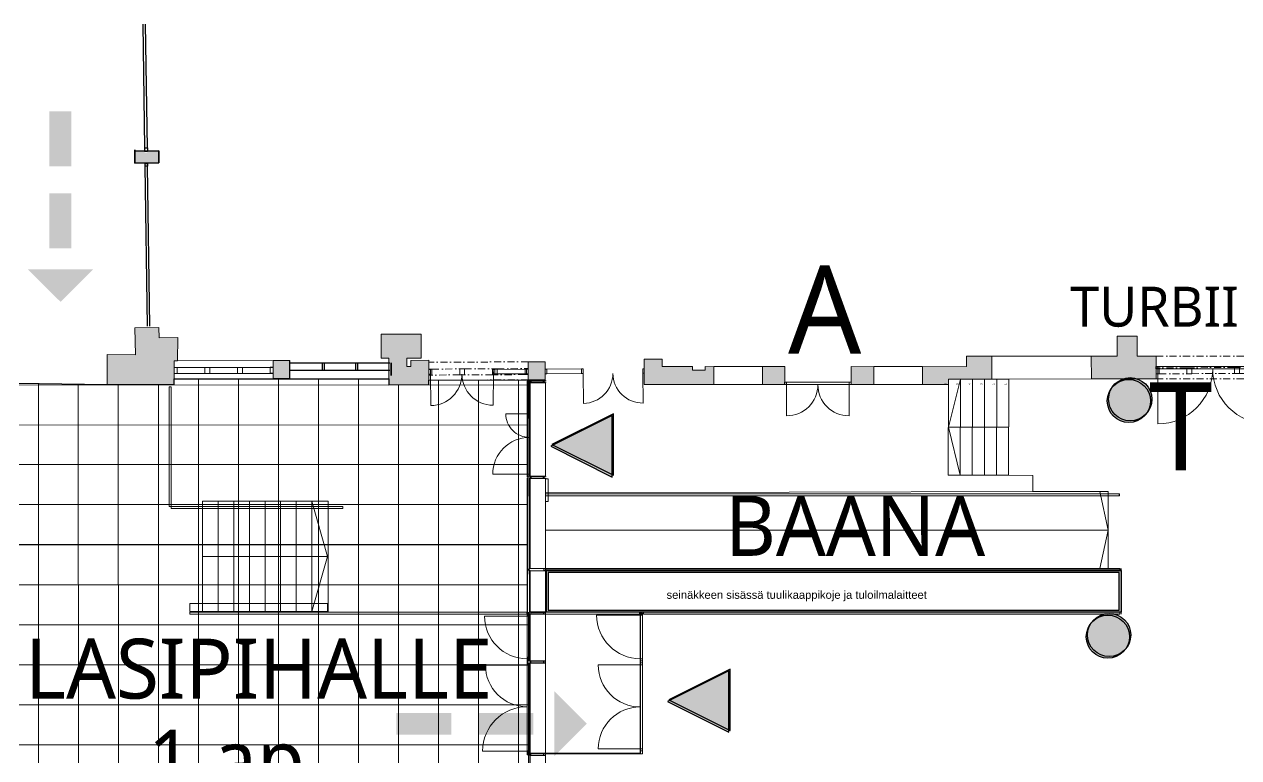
# Model space of a CAD drawing. Header units: millimetres. Extents: x -2569 to 735611, y -420503 to 265310.
# Drawn here: x 405492 to 435852, y 43876 to 62226 of the extents above; entities that cross this region are included whole.
import ezdxf

# ---------------------------------------------------------------- set-up
doc = ezdxf.new("R2010")
doc.units = ezdxf.units.MM
for name, pattern in [('DASHDOT', [10, 5, -2.5, 0, -2.5]), ('DASHDOT2', [12.7, 6.35, -3.175, 0, -3.175]), ('Pistekatkoviiva', [335.138881, 176.388884, -88.194442, 0, -70.555556])]:
    doc.linetypes.add(name, pattern=pattern)
doc.layers.add('00 APUVIIVA No plot', color=6, linetype='Continuous', plot=False)
for name, color, linetype in [('02 IKKUNA', 4, 'Continuous'), ('02 Lasiovi', 4, 'Continuous'), ('02 OVI', 5, 'Continuous'), ('02 YLÄPUOLINEN', 8, 'DASHDOT2'), ('03 TEKSTIT', 7, 'Continuous'), ('05 palosammuttimet', 240, 'Continuous'), ('05 Poistumistie', 72, 'Continuous')]:
    doc.layers.add(name, color=color, linetype=linetype)
for name, color, linetype, lineweight in [('02 KAIDE', 6, 'Continuous', 13), ('02 KANTAVA', 24, 'Continuous', 35), ('02 KANTAVA _väri', 2, 'Continuous', 35), ('02 RAPUT_HISSI', 1, 'Continuous', 5), ('02 SEINALINJA', 151, 'Continuous', 13), ('02 SEINÄLINJA', 151, 'Continuous', 9), ('02 TERÄS', 24, 'Continuous', 5), ('02 VÄLISEINÄ', 21, 'Continuous', 25), ('02 VÄLISEINÄ _väri', 21, 'Continuous', 25), ('03 Rappukirjain Tapahtumatila', 1, 'Continuous', 18), ('03 Rappukirjanin LASIPIHA', 7, 'Continuous', 18), ('10 AP2', 7, 'DASHDOT', 9)]:
    doc.layers.add(name, color=color, linetype=linetype, lineweight=lineweight)
doc.layers.add('02 Ruudukko eheä', color=7, linetype='Continuous', lineweight=9, true_color=0x7c7887)
doc.styles.add('GENERATED_STYLE_2', font='arial.ttf', dxfattribs={"width": 0.84})
doc.styles.get("Standard").update_dxf_attribs({"font": ''})
doc.styles.get('Standard').set_extended_font_data('Roboto')
pattern_1 = [(45, (271439.5, 7369), (-4772.97, 4772.97), [0, -4500, 0, -6750]), (110, (286439.5, 7369), (6342.93, 2308.64), [0, -3300, 0, -5700])]
pattern_2 = [(45, (271439.5, 7369), (-4772.97, 4772.97), [0, -4500, 0, -6750]), (110, (286439.5, 7369), (6342.93, 2308.64), [0, -3300, 0, -5700])]

# ---------------------------------------------------------------- blocks, each defined once
blk = doc.blocks.new('Palosamuttimet')
at = {"layer": '05 palosammuttimet'}
blk.add_hatch(color=256, dxfattribs=at).paths.add_polyline_path([(675, 0, 1), (-675, 0, 1)])
blk.add_circle((0, 0), 675, dxfattribs=at)
blk = doc.blocks.new('Poistumistie')
at = {"layer": '05 Poistumistie'}
blk.add_hatch(color=256, dxfattribs=at).paths.add_polyline_path([(-768, 0), (768, 0), (0, 1535)])
for p, q in [((0, 1535), (-768, 0)), ((768, 0), (0, 1535)), ((-768, 0), (768, 0))]:
    blk.add_line(p, q, dxfattribs=at)
blk = doc.blocks.new('JKMM ovi_56')
at = {"layer": '02 OVI', "linetype": 'Continuous', "lineweight": 13}
for p, q in [((-780, 0), (-780, 780)), ((780, 0), (780, 780)), ((-780, 0), (-830, 0)), ((-830, 0), (-830, -60)), ((-780, 0), (780, 0)), ((-780, -60), (-780, 0)), ((830, 0), (780, 0)), ((780, 0), (780, -60)), ((830, -60), (830, 0)), ((-830, -60), (-780, -60)), ((-780, -60), (780, -60)), ((780, -60), (830, -60))]:
    blk.add_line(p, q, dxfattribs=at)
for centre, start, end in [((-780, 0), 0, 90), ((780, 0), 90, 180)]:
    blk.add_arc(centre, 780, start, end, dxfattribs=at)
blk = doc.blocks.new('JKMM ovi_4')
at = {"layer": '02 OVI', "color": 4, "linetype": 'Continuous', "lineweight": 13}
for p, q in [((-1075, 0), (-1075, 1110)), ((1075, 0), (1075, 1040)), ((-1075, 0), (1075, 0)), ((-1075, -60), (1075, -60))]:
    blk.add_line(p, q, dxfattribs=at)
at = {"layer": '02 OVI', "linetype": 'Continuous', "lineweight": 13}
for p, q in [((-1075, 0), (-1125, 0)), ((-1125, 0), (-1125, -60)), ((-1075, -60), (-1075, 0)), ((1125, 0), (1075, 0)), ((1075, 0), (1075, -60)), ((1125, -60), (1125, 0)), ((-1125, -60), (-1075, -60)), ((1075, -60), (1125, -60))]:
    blk.add_line(p, q, dxfattribs=at)
at = {"layer": '02 OVI', "color": 4, "linetype": 'Continuous', "lineweight": 13}
for centre, radius, start, end in [((-1075, 0), 1110, 0, 90), ((1075, 0), 1040, 90, 180)]:
    blk.add_arc(centre, radius, start, end, dxfattribs=at)
blk = doc.blocks.new('JKMM ovi_111')
at = {"layer": '02 OVI', "linetype": 'Continuous', "lineweight": 13}
for p, q in [((-1375, 0), (-1375, 1375)), ((1375, 0), (1375, 1375)), ((-1375, 0), (-1425, 0)), ((-1425, 0), (-1425, -60)), ((-1375, 0), (1375, 0)), ((-1375, -60), (-1375, 0)), ((1425, 0), (1375, 0)), ((1375, 0), (1375, -60)), ((1425, -60), (1425, 0)), ((-1425, -60), (-1375, -60)), ((-1375, -60), (1375, -60)), ((1375, -60), (1425, -60))]:
    blk.add_line(p, q, dxfattribs=at)
for centre, start, end in [((-1375, 0), 0, 90), ((1375, 0), 90, 180)]:
    blk.add_arc(centre, 1375, start, end, dxfattribs=at)
blk = doc.blocks.new('Pariovi sivuosa 21_3')
at = {"layer": '02 IKKUNA', "linetype": 'Continuous', "lineweight": 13}
for p, q in [((-1200, 0), (-1240, 0)), ((-1240, 0), (-1240, -115)), ((-1240, 0), (-1240, -115)), ((-1240, 0), (-1240, -115)), ((-330, 0), (-1200, 0)), ((-1200, 0), (-1200, -115)), ((-1200, -115), (-1200, 0)), ((-1240, -115), (-1200, -115)), ((-1200, -115), (-330, -115))]:
    blk.add_line(p, q, dxfattribs=at)
at = {"layer": '02 OVI', "linetype": 'Continuous', "lineweight": 13}
for p, q in [((-290, 0), (-287, 745)), ((1200, 0), (1206, 745)), ((-330, -115), (-330, 0)), ((-290, 0), (-330, 0)), ((-330, 0), (-330, -115)), ((-290, -115), (-290, 0)), ((1240, 0), (1200, 0)), ((1200, 0), (1200, -115)), ((1240, -115), (1240, 0)), ((1240, 0), (1240, -115)), ((1240, 0), (1240, -115)), ((-330, -115), (-290, -115)), ((1200, -115), (1240, -115))]:
    blk.add_line(p, q, dxfattribs=at)
for centre, start, end in [((-290, 0), 0, 89.7774), ((1200, 0), 89.5578, 180)]:
    blk.add_arc(centre, 745, start, end, dxfattribs=at)
blk = doc.blocks.new('Pariovi sivuosa 21_2')
at = {"layer": '02 IKKUNA', "linetype": 'Continuous', "lineweight": 13}
for p, q in [((-1200, 0), (-1240, 0)), ((-1240, 0), (-1240, -115)), ((-1240, 0), (-1240, -115)), ((-1240, 0), (-1240, -115)), ((-1200, -115), (-1200, 0)), ((-410, 0), (-1200, 0)), ((-1200, 0), (-1200, -115)), ((-1240, -115), (-1200, -115)), ((-1200, -115), (-410, -115))]:
    blk.add_line(p, q, dxfattribs=at)
at = {"layer": '02 OVI', "color": 4, "linetype": 'Continuous', "lineweight": 13}
for p, q in [((-370, 0), (-360, 785)), ((1200, 0), (1200, 785)), ((-370, 0), (-410, 0)), ((-410, 0), (-410, -115)), ((-410, -115), (-410, 0)), ((-370, -115), (-370, 0)), ((1240, 0), (1200, 0)), ((1200, 0), (1200, -115)), ((1240, -115), (1240, 0)), ((1240, 0), (1240, -115)), ((1240, 0), (1240, -115)), ((-410, -115), (-370, -115)), ((1200, -115), (1240, -115))]:
    blk.add_line(p, q, dxfattribs=at)
for centre, start, end in [((-370, 0), 0, 89.2813), ((1200, 0), 90.017, 180)]:
    blk.add_arc(centre, 785, start, end, dxfattribs=at)
blk = doc.blocks.new('Porras_1_1')
at = {"layer": '02 RAPUT_HISSI', "linetype": 'Continuous', "lineweight": 13}
for p, q in [((157286, 60905), (157280, 58505)), ((157587, 60904), (157283, 59705)), ((157587, 60904), (157286, 60905)), ((157587, 60904), (157581, 58504)), ((157581, 58504), (157587, 60904)), ((157888, 60903), (157587, 60904)), ((157888, 60903), (157882, 58503)), ((157882, 58503), (157888, 60903)), ((158189, 60902), (157888, 60903)), ((158189, 60902), (158183, 58502)), ((158183, 58502), (158189, 60902)), ((158491, 60901), (158189, 60902)), ((158491, 60901), (158484, 58501)), ((158484, 58501), (158491, 60901)), ((158792, 60901), (158491, 60901)), ((158785, 58501), (158792, 60901)), ((157584, 59704), (157283, 59705)), ((157283, 59705), (157581, 58504)), ((158487, 59701), (157584, 59704)), ((158788, 59701), (158487, 59701)), ((157280, 58505), (157581, 58504)), ((157581, 58504), (157882, 58503)), ((157882, 58503), (158183, 58502)), ((158183, 58502), (158484, 58501)), ((158484, 58501), (158785, 58501))]:
    blk.add_line(p, q, dxfattribs=at)
at = {"layer": '02 RAPUT_HISSI', "lineweight": 140, "char_height": 50, "attachment_point": 4, "style": 'GENERATED_STYLE_2'}
for s, insert, rotation in [('\\A1;{\\pql;\\fArial|b0|i0|c0|p34;6}', (157208, 60766), 89.844), ('\\A1;{\\pql;\\fArial|b0|i0|c0|p34;5}', (157509, 60765), 89.844), ('\\A1;{\\pql;\\fArial|b0|i0|c0|p34;4}', (157810, 60764), 89.844), ('\\A1;{\\pql;\\fArial|b0|i0|c0|p34;3}', (158112, 60763), 89.844), ('\\A1;{\\pql;\\fArial|b0|i0|c0|p34;2}', (158412, 60762), 89.844), ('\\A1;{\\pql;\\fArial|b0|i0|c0|p34;1}', (158713, 60762), 89.844), ('\\A1;{\\pql;\\fArial|b0|i0|c0|p34; }', (158026, 59703), 359.844)]:
    blk.add_mtext(s, dxfattribs=dict(at, insert=insert, rotation=rotation))
blk = doc.blocks.new('Ikkuna kolmiosainen 21_8')
at = {"layer": '02 IKKUNA', "linetype": 'Continuous', "lineweight": 13}
for p, q in [((-1240, 0), (-1165, 0)), ((-1165, 0), (-1165, -150)), ((-1165, 0), (-468, 0)), ((-468, -150), (-468, 0)), ((-468, 0), (-408, 0)), ((-408, 0), (-348, 0)), ((-348, 0), (-348, -150)), ((-348, 0), (348, 0)), ((348, -150), (348, 0)), ((348, 0), (408, 0)), ((408, 0), (468, 0)), ((468, 0), (468, -150)), ((468, 0), (1165, 0)), ((1165, -150), (1165, 0)), ((1165, 0), (1240, 0)), ((-1165, -150), (-1240, -150)), ((-468, -150), (-1165, -150)), ((-408, -150), (-468, -150)), ((-348, -150), (-408, -150)), ((348, -150), (-348, -150)), ((408, -150), (348, -150)), ((468, -150), (408, -150)), ((1165, -150), (468, -150)), ((1240, -150), (1165, -150))]:
    blk.add_line(p, q, dxfattribs=at)
at = {"layer": '02 IKKUNA', "linetype": 'Continuous', "lineweight": 20}
for p, q in [((-1240, 0), (-1240, -150)), ((-1240, 0), (-1240, -150)), ((1240, 0), (1240, -150)), ((1240, 0), (1240, -150))]:
    blk.add_line(p, q, dxfattribs=at)
at = {"layer": '02 KANTAVA', "linetype": 'Continuous', "lineweight": 20}
for p, q in [((-1240, 130), (-1240, 0)), ((1240, 130), (1240, 0)), ((-1240, -150), (-1240, -320)), ((1240, -150), (1240, -320))]:
    blk.add_line(p, q, dxfattribs=at)
at = {"layer": '02 SEINALINJA', "linetype": 'Continuous', "lineweight": 13}
for p, q in [((-1240, 130), (1240, 130)), ((-1240, -320), (1240, -320))]:
    blk.add_line(p, q, dxfattribs=at)
blk = doc.blocks.new('Ikkuna kolmiosainen 21_33')
at = {"layer": '02 KANTAVA', "linetype": 'Pistekatkoviiva', "lineweight": 13}
for p, q in [((-1425, 130), (-1425, 0)), ((1425, 130), (1425, 0)), ((-1425, -150), (-1425, -440)), ((1425, -150), (1425, -440))]:
    blk.add_line(p, q, dxfattribs=at)
at = {"layer": '02 YLÄPUOLINEN', "linetype": 'Pistekatkoviiva', "lineweight": 13}
for p, q in [((-1425, 130), (1425, 130)), ((-1425, 0), (-1350, 0)), ((-1425, 0), (-1425, -150)), ((-1425, 0), (-1425, -150)), ((-1350, 0), (-1350, -150)), ((-1350, 0), (-655, 0)), ((-655, -150), (-655, 0)), ((-655, 0), (-595, 0)), ((-595, 0), (-535, 0)), ((-535, 0), (-535, -150)), ((-535, 0), (535, 0)), ((535, -150), (535, 0)), ((535, 0), (595, 0)), ((595, 0), (655, 0)), ((655, 0), (655, -150)), ((655, 0), (1350, 0)), ((1350, -150), (1350, 0)), ((1350, 0), (1425, 0)), ((1425, 0), (1425, -150)), ((1425, 0), (1425, -150)), ((-1350, -150), (-1425, -150)), ((-655, -150), (-1350, -150)), ((-595, -150), (-655, -150)), ((-535, -150), (-595, -150)), ((535, -150), (-535, -150)), ((595, -150), (535, -150)), ((655, -150), (595, -150)), ((1350, -150), (655, -150)), ((1425, -150), (1350, -150)), ((-1425, -440), (1425, -440))]:
    blk.add_line(p, q, dxfattribs=at)
blk = doc.blocks.new('JKMM ovi_128')
at = {"layer": '02 Lasiovi', "linetype": 'Continuous', "lineweight": 13}
for p, q in [((-1050, 0), (-1050, 1050)), ((1050, 0), (1050, 1050)), ((-1050, 0), (-1100, 0)), ((-1100, 0), (-1100, -60)), ((-1050, 0), (1050, 0)), ((-1050, -60), (-1050, 0)), ((1100, 0), (1050, 0)), ((1050, 0), (1050, -60)), ((1100, -60), (1100, 0)), ((-1100, -60), (-1050, -60)), ((-1050, -60), (1050, -60)), ((1050, -60), (1100, -60))]:
    blk.add_line(p, q, dxfattribs=at)
for centre, start, end in [((-1050, 0), 0, 90), ((1050, 0), 90, 180)]:
    blk.add_arc(centre, 1050, start, end, dxfattribs=at)
blk = doc.blocks.new('MKH sisäpiha ruudutus')
at = {"layer": '00 APUVIIVA No plot'}
blk.add_lwpolyline([(112779, 30028), (117332, 29965), (119003, 29963), (119003, 30107), (124374, 30107), (124374, 29956), (125374, 29964), (125373, 30069), (127854, 30083), (127827, 24243), (127826, 24231), (127861, 24231), (127861, 24163), (127861, 23101), (127861, 23051), (127834, 23051), (127834, 22991), (127861, 22991), (127861, 20723), (127861, 16103)], dxfattribs=at)
at = {"layer": '02 Ruudukko eheä'}
for p, q in [((119610, 13666), (119613, 30107)), ((120610, 13802), (120614, 30107)), ((121610, 13652), (121610, 30107)), ((122610, 13656), (122610, 30107)), ((123610, 13661), (123610, 30107)), ((125610, 13671), (125610, 30070)), ((126610, 13676), (126610, 30076)), ((127610, 13764), (127610, 30082)), ((91524, 29957), (127853, 29949)), ((115610, 13666), (115610, 29989)), ((116610, 13666), (116608, 29975)), ((117610, 13600), (117608, 29965)), ((118610, 13666), (118610, 29963)), ((124610, 13666), (124610, 29958)), ((91524, 28956), (127848, 28948)), ((91524, 27959), (127844, 27959)), ((91524, 26958), (127839, 26958)), ((50353, 25958), (127834, 25958)), ((90865, 25957), (127834, 25949)), ((50353, 24967), (127830, 24949)), ((50353, 23967), (127861, 23949)), ((50353, 22967), (127861, 22949)), ((57105, 21965), (127861, 21949)), ((57106, 20946), (127861, 20946))]:
    blk.add_line(p, q, dxfattribs=at)
blk = doc.blocks.new('Pilari_463_1', base_point=(146831, 55053))
at = {"layer": '02 TERÄS', "linetype": 'Continuous', "lineweight": 30}
for p, q in [((146831, 55023), (146831, 55083)), ((146831, 55083), (147211, 55083)), ((147211, 55023), (146831, 55023)), ((147159, 55071), (146849, 55071)), ((146849, 55071), (146849, 55035)), ((146849, 55035), (147159, 55035)), ((147159, 55035), (147159, 55071)), ((147211, 55071), (147171, 55071)), ((147171, 55071), (147171, 55035)), ((147171, 55035), (147211, 55035)), ((147211, 55083), (147211, 55071)), ((147211, 55035), (147211, 55023))]:
    blk.add_line(p, q, dxfattribs=at)
blk = doc.blocks.new('Pilari_342_1', base_point=(146831, 55053))
at = {"layer": '02 TERÄS', "linetype": 'Continuous', "lineweight": 30, "flags": 128}
for points in [[(146751, 55040), (146811, 55040), (146811, 55027), (146831, 55027), (146831, 55077), (146811, 55077), (146811, 55065), (146751, 55065)], [(146751, 55065), (146751, 55040)]]:
    blk.add_lwpolyline(points, dxfattribs=at)

msp = doc.modelspace()

# ---------------------------------------------------------------- hatches: boundary and pattern name
at = {"layer": '02 KANTAVA', "linetype": 'Continuous', "lineweight": 5}
h = msp.add_hatch(dxfattribs=at)
h.set_pattern_fill('YLEINEN_TYHJA_RAKENNUSAI_16', color=256, style=0, pattern_type=2)
h.set_pattern_definition([(45, (271439.5, 7349), (-4772.97, 4772.97), [0, -4500, 0, -6750]), (110, (286439.5, 7349), (6342.93, 2308.64), [0, -3300, 0, -5700])])
h.paths.add_polyline_path([(428691, 53827), (429191, 53827), (429191, 54327), (428691, 54327)])
h = msp.add_hatch(dxfattribs=at)
h.set_pattern_fill('YLEINEN_TYHJA_RAKENNUSAI_16', color=256, style=0, pattern_type=2)
h.set_pattern_definition([(45, (271439.5, 7349), (-4772.97, 4772.97), [0, -4500, 0, -6750]), (110, (286439.5, 7349), (6342.93, 2308.64), [0, -3300, 0, -5700])])
h.paths.add_polyline_path([(428691, 53827), (429191, 53827), (429191, 54327), (428691, 54327)])
at = {"layer": '02 KANTAVA', "linetype": 'Continuous', "lineweight": 20}
h = msp.add_hatch(dxfattribs=at)
h.set_pattern_fill('YLEINEN_TYHJA_RAKENNUSAI_16', color=256, style=0, pattern_type=2)
h.set_pattern_definition(pattern_1)
h.paths.add_polyline_path([(429624, 53848), (429174, 53848), (429624, 53278)])
h = msp.add_hatch(dxfattribs=at)
h.set_pattern_fill('YLEINEN_TYHJA_RAKENNUSAI_16', color=256, style=0, pattern_type=2)
h.set_pattern_definition(pattern_1)
h.paths.add_polyline_path([(429174, 53848), (429174, 53589), (429379, 53589)])
h = msp.add_hatch(dxfattribs=at)
h.set_pattern_fill('YLEINEN_TYHJA_RAKENNUSAI_16', color=256, style=0, pattern_type=2)
h.set_pattern_definition(pattern_2)
h.paths.add_polyline_path([(429624, 53848), (429174, 53848), (429624, 53278)])
h = msp.add_hatch(dxfattribs=at)
h.set_pattern_fill('YLEINEN_TYHJA_RAKENNUSAI_16', color=256, style=0, pattern_type=2)
h.set_pattern_definition(pattern_2)
h.paths.add_polyline_path([(429174, 53848), (429174, 53589), (429379, 53589)])
h = msp.add_hatch(dxfattribs=at)
h.set_pattern_fill('YLEINEN_TYHJA_RAKENNUSAI_16', color=256, style=0, pattern_type=2)
h.set_pattern_definition(pattern_1)
h.paths.add_polyline_path([(429624, 53848), (429624, 53278), (429807, 53278), (429807, 53848)])
h = msp.add_hatch(dxfattribs=at)
h.set_pattern_fill('YLEINEN_TYHJA_RAKENNUSAI_16', color=256, style=0, pattern_type=2)
h.set_pattern_definition(pattern_2)
h.paths.add_polyline_path([(429624, 53848), (429624, 53278), (429807, 53278), (429807, 53848)])
h = msp.add_hatch(dxfattribs=at)
h.set_pattern_fill('YLEINEN_TYHJA_RAKENNUSAI_16', color=256, style=0, pattern_type=2)
h.set_pattern_definition(pattern_1)
h.paths.add_polyline_path([(432297, 53850), (432297, 53280), (433918, 53282), (433918, 53852)])
h = msp.add_hatch(dxfattribs=at)
h.set_pattern_fill('YLEINEN_TYHJA_RAKENNUSAI_16', color=256, style=0, pattern_type=2)
h.set_pattern_definition(pattern_2)
h.paths.add_polyline_path([(432297, 53850), (432297, 53280), (433918, 53282), (433918, 53852)])
at = {"layer": '02 KANTAVA _väri'}
h = msp.add_hatch(color=256, dxfattribs=at)
h.dxf.hatch_style = 1
h.paths.add_polyline_path([(408853, 59057), (408569, 59053), (408570, 59022), (408570, 59012), (408500, 59011), (408500, 59021), (408499, 59052), (408253, 59048), (408258, 58748), (408858, 58757)])
h = msp.add_hatch(color=256, dxfattribs=at)
h.dxf.hatch_style = 1
h.paths.add_polyline_path([(408269, 53959), (407566, 53963), (407566, 53216), (409237, 53214), (409236, 53808), (409280, 53808), (409325, 53808), (409327, 54392), (408863, 54385), (408859, 54637), (408259, 54628)])
h = msp.add_hatch(color=256, dxfattribs=at)
h.dxf.hatch_style = 1
h.paths.add_polyline_path([(415412, 54469), (414412, 54470), (414412, 53870), (415412, 53870)])
h = msp.add_hatch(color=256, dxfattribs=at)
h.dxf.hatch_style = 1
h.paths.add_polyline_path([(433789, 53353), (433789, 53923), (433313, 53923), (433312, 54419), (432812, 54419), (432812, 53923), (432167, 53923), (432168, 53353)])
h = msp.add_hatch(color=256, dxfattribs=at)
h.dxf.hatch_style = 1
h.paths.add_polyline_path([(412129, 53364), (412128, 53813), (411716, 53812), (411717, 53363)])
h = msp.add_hatch(color=256, dxfattribs=at)
h.dxf.hatch_style = 1
h.paths.add_polyline_path([(415606, 53820), (415157, 53817), (415158, 53662), (415059, 53661), (415058, 53869), (414608, 53869), (414608, 53207), (415608, 53215)])
h = msp.add_hatch(color=256, dxfattribs=at)
h.dxf.hatch_style = 1
h.paths.add_polyline_path([(418088, 53330), (418512, 53332), (418510, 53780), (418086, 53780)])
h = msp.add_hatch(color=256, dxfattribs=at)
h.dxf.hatch_style = 1
h.paths.add_polyline_path([(422730, 53656), (422512, 53661), (422512, 53569), (422197, 53569), (422197, 53661), (421441, 53661), (421440, 53845), (420991, 53844), (420992, 53213), (422730, 53211)])
h = msp.add_hatch(color=256, dxfattribs=at)
h.dxf.hatch_style = 1
h.paths.add_polyline_path([(427947, 53655), (427946, 53210), (428596, 53210), (428596, 53346), (429500, 53344), (429676, 53343), (429677, 53921), (429046, 53919), (429045, 53660)])
edge = h.paths.add_edge_path()
edge.add_line((430095, 50942), (430102, 53342))
edge = h.paths.add_edge_path()
edge.add_line((430102, 53342), (429801, 53343))
edge = h.paths.add_edge_path()
edge.add_line((429794, 50943), (430095, 50942))
edge = h.paths.add_edge_path()
edge.add_line((429794, 50943), (429801, 53343))
edge = h.paths.add_edge_path()
edge.add_line((429801, 53343), (429500, 53344))
edge = h.paths.add_edge_path()
edge.add_line((429493, 50944), (429794, 50943))
edge = h.paths.add_edge_path()
edge.add_line((429493, 50944), (429500, 53344))
edge = h.paths.add_edge_path(flags=17)
edge.add_line((429500, 53344), (429199, 53345))
edge = h.paths.add_edge_path()
edge.add_line((429192, 50945), (429493, 50944))
edge = h.paths.add_edge_path()
edge.add_line((429192, 50945), (429199, 53345))
edge = h.paths.add_edge_path(flags=17)
edge.add_line((429199, 53345), (428897, 53346))
edge = h.paths.add_edge_path()
edge.add_line((428891, 50946), (429192, 50945))
edge = h.paths.add_edge_path()
edge.add_line((428891, 50946), (428897, 53346))
edge = h.paths.add_edge_path(flags=17)
edge.add_line((428897, 53346), (428596, 53346))
edge = h.paths.add_edge_path()
edge.add_line((428596, 53346), (428590, 50946))
edge = h.paths.add_edge_path()
edge.add_line((428590, 50946), (428891, 50946))
edge = h.paths.add_edge_path()
edge.add_line((430099, 52142), (429798, 52143))
edge = h.paths.add_edge_path()
edge.add_line((429798, 52143), (428894, 52146))
edge = h.paths.add_edge_path()
edge.add_line((428894, 52146), (428593, 52146))
edge = h.paths.add_edge_path()
edge.add_line((428593, 52146), (428891, 50946))
edge = h.paths.add_edge_path()
edge.add_line((428897, 53346), (428593, 52146))
h = msp.add_hatch(color=256, dxfattribs=at)
h.dxf.hatch_style = 1
h.paths.add_polyline_path([(423945, 53211), (424502, 53211), (424502, 53660), (423945, 53661)])
h = msp.add_hatch(color=256, dxfattribs=at)
h.dxf.hatch_style = 1
h.paths.add_polyline_path([(426162, 53660), (426162, 53211), (426731, 53210), (426732, 53656)])
at = {"layer": '02 VÄLISEINÄ _väri'}
h = msp.add_hatch(color=256, dxfattribs=at)
h.dxf.hatch_style = 1
h.paths.add_polyline_path([(432878, 48612), (418528, 48612), (418528, 48562), (432878, 48562)])
h = msp.add_hatch(color=256, dxfattribs=at)
h.dxf.hatch_style = 1
h.paths.add_polyline_path([(418541, 48562), (418536, 48562), (418536, 47520), (418541, 47520)])
h = msp.add_hatch(color=256, dxfattribs=at)
h.dxf.hatch_style = 1
h.paths.add_polyline_path([(432911, 48562), (418541, 48562), (418541, 48512), (418541, 47519), (432911, 47519)])
h.paths.add_polyline_path([(418591, 48512), (432861, 48512), (432861, 47569), (418591, 47569)], flags=0)
h.paths.add_polyline_path([(418591, 48512), (432861, 48512), (432861, 47569), (418821, 47569), (418591, 47569)], flags=16)
h = msp.add_hatch(color=256, dxfattribs=at)
h.dxf.hatch_style = 1
h.paths.add_polyline_path([(432878, 47519), (420976, 47519), (420976, 47469), (432878, 47469)])
at = {"layer": '03 TEKSTIT'}
for points in [[(406122, 60045), (406666, 60045), (406666, 58673), (406122, 58673)], [(406122, 57996), (406666, 57996), (406666, 56623), (406122, 56623)], [(407215, 56098), (406398, 55281), (405581, 56098)], [(418740, 45545), (419557, 44727), (418740, 43910)], [(414793, 44451), (414793, 44996), (416165, 44996), (416165, 44451)], [(416842, 44451), (416842, 44996), (418215, 44996), (418215, 44451)]]:
    msp.add_hatch(color=256, dxfattribs=at).paths.add_polyline_path(points)

# ---------------------------------------------------------------- linework, layer by layer
at = {"layer": '02 IKKUNA', "ltscale": 5}
for p, q in [((408452, 62226), (408498, 59131)), ((408568, 59133), (408522, 62227)), ((408498, 59131), (408568, 59133)), ((408575, 58673), (408505, 58672)), ((408505, 58672), (408564, 54676)), ((408634, 54677), (408575, 58673))]:
    msp.add_line(p, q, dxfattribs=at)
at = {"layer": '02 IKKUNA', "color": 4}
for p, q in [((412129, 53752), (414629, 53752)), ((412938, 53752), (412938, 53572)), ((412988, 53752), (412988, 53572)), ((413771, 53752), (413771, 53572)), ((413821, 53752), (413821, 53572)), ((412129, 53572), (414629, 53572))]:
    msp.add_line(p, q, dxfattribs=at)
at = {"layer": '02 IKKUNA', "linetype": 'Continuous', "lineweight": 13}
for p, q in [((409312, 53638), (409237, 53638)), ((409237, 53488), (409312, 53488)), ((410008, 53640), (409312, 53638)), ((409312, 53488), (409312, 53638)), ((409312, 53488), (410009, 53490)), ((410068, 53640), (410008, 53640)), ((410008, 53640), (410009, 53490)), ((410009, 53490), (410069, 53490)), ((410128, 53640), (410068, 53640)), ((410069, 53490), (410129, 53490)), ((410825, 53641), (410128, 53640)), ((410129, 53490), (410128, 53640)), ((410129, 53490), (410825, 53491)), ((410885, 53642), (410825, 53641)), ((410825, 53641), (410825, 53491)), ((410825, 53491), (410885, 53492)), ((410945, 53642), (410885, 53642)), ((410885, 53492), (410945, 53492)), ((411642, 53643), (410945, 53642)), ((410945, 53492), (410945, 53642)), ((410945, 53492), (411642, 53493)), ((411717, 53643), (411642, 53643)), ((411642, 53643), (411642, 53493)), ((411642, 53493), (411717, 53493))]:
    msp.add_line(p, q, dxfattribs=at)
at = {"layer": '02 IKKUNA', "linetype": 'Continuous', "lineweight": 20}
for p, q in [((409237, 53488), (409237, 53638)), ((409237, 53488), (409237, 53638)), ((411717, 53493), (411717, 53643)), ((411717, 53493), (411717, 53643))]:
    msp.add_line(p, q, dxfattribs=at)
at = {"layer": '02 IKKUNA', "linetype": 'Pistekatkoviiva', "lineweight": 20}
for p, q in [((415607, 53450), (415606, 53600)), ((415607, 53450), (415606, 53600)), ((415607, 53450), (415606, 53600)), ((418087, 53461), (418087, 53611)), ((418087, 53461), (418087, 53611)), ((418087, 53461), (418087, 53611))]:
    msp.add_line(p, q, dxfattribs=at)
at = {"layer": '02 IKKUNA', "linetype": 'Pistekatkoviiva', "lineweight": 13}
for p, q in [((415606, 53600), (415681, 53600)), ((415682, 53450), (415607, 53450)), ((415681, 53600), (416378, 53603)), ((415681, 53600), (415682, 53450)), ((416379, 53454), (415682, 53450)), ((416378, 53603), (416438, 53604)), ((416379, 53454), (416378, 53603)), ((416439, 53454), (416379, 53454)), ((416438, 53604), (416498, 53604)), ((416499, 53454), (416439, 53454)), ((416498, 53604), (417195, 53607)), ((416498, 53604), (416499, 53454)), ((417196, 53457), (416499, 53454)), ((417196, 53457), (417195, 53607)), ((417195, 53607), (417255, 53607)), ((417256, 53457), (417196, 53457)), ((417255, 53607), (417315, 53608)), ((417316, 53458), (417256, 53457)), ((417315, 53608), (418012, 53611)), ((417315, 53608), (417316, 53458)), ((418012, 53461), (417316, 53458)), ((418012, 53461), (418012, 53611)), ((418012, 53611), (418087, 53611)), ((418087, 53461), (418012, 53461))]:
    msp.add_line(p, q, dxfattribs=at)
at = {"layer": '02 IKKUNA', "linetype": 'Continuous', "lineweight": 13, "flags": 128}
for points in [[(418061, 53269), (418061, 52532)], [(418121, 52532), (418121, 53257)], [(418061, 50879), (418061, 48594)], [(418121, 48607), (418121, 50867)], [(418061, 48569), (418061, 47507)], [(418121, 47519), (418121, 48557)]]:
    msp.add_lwpolyline(points, dxfattribs=at)
at = {"layer": '02 KAIDE', "linetype": 'Continuous', "lineweight": 13}
for p, q in [((432868, 50477), (418526, 50477)), ((418526, 50427), (432868, 50427)), ((432868, 50427), (432868, 50477))]:
    msp.add_line(p, q, dxfattribs=at)
at = {"layer": '02 KAIDE', "linetype": 'Continuous', "lineweight": 0}
for p, q in [((432864, 50477), (432864, 50427)), ((432872, 50477), (432864, 50477)), ((432864, 50427), (432872, 50427)), ((432872, 50427), (432872, 50477))]:
    msp.add_line(p, q, dxfattribs=at)
at = {"layer": '02 KAIDE', "linetype": 'Continuous', "lineweight": 13}
msp.add_lwpolyline([(418526, 50854), (418592, 50854), (418592, 50287), (418526, 50287)], close=True, dxfattribs=at)
at = {"layer": '02 KANTAVA'}
for p, q in [((408257, 58788), (408253, 59088)), ((408853, 59057), (408253, 59048)), ((408258, 58748), (408253, 59048)), ((408858, 58757), (408853, 59057)), ((408858, 58757), (408258, 58748)), ((414663, 53752), (414663, 53438))]:
    msp.add_line(p, q, dxfattribs=at)
at = {"layer": '02 KANTAVA', "linetype": 'Continuous', "lineweight": 20}
for p, q in [((409237, 53638), (409236, 53808)), ((411717, 53643), (411716, 53813)), ((409237, 53358), (409237, 53488)), ((411717, 53363), (411717, 53493))]:
    msp.add_line(p, q, dxfattribs=at)
at = {"layer": '02 KANTAVA', "linetype": 'Pistekatkoviiva', "lineweight": 20}
for p, q in [((415606, 53600), (415606, 53770)), ((415606, 53600), (415606, 53770)), ((418087, 53611), (418086, 53781)), ((418087, 53611), (418086, 53781)), ((415608, 53320), (415607, 53450)), ((415608, 53320), (415607, 53450)), ((418088, 53331), (418087, 53461)), ((418088, 53331), (418087, 53461))]:
    msp.add_line(p, q, dxfattribs=at)
at = {"layer": '02 KANTAVA', "lineweight": 5}
for p, q in [((429678, 53765), (429678, 53452)), ((418521, 48612), (418521, 48600)), ((418521, 48564), (418521, 48552)), ((418061, 47482), (418061, 47417)), ((418061, 47417), (418061, 44039)), ((418069, 46402), (418061, 46402)), ((418061, 46190), (418069, 46190))]:
    msp.add_line(p, q, dxfattribs=at)
for points in [[(407566, 53963), (408269, 53959), (408259, 54628), (408859, 54637), (408863, 54385), (409327, 54392), (409325, 53808), (409236, 53808), (409237, 53214), (407566, 53216), (407566, 53963)], [(414608, 53869), (414412, 53869), (414412, 54470), (415412, 54469), (415412, 53869), (415058, 53869), (415412, 53869), (415412, 54469), (414412, 54470), (414412, 53869), (414608, 53869), (414608, 53207), (415608, 53215), (415606, 53820), (415157, 53817), (415158, 53662), (415059, 53661), (415058, 53869)], [(432167, 53923), (432812, 53923), (432812, 54419), (433312, 54419), (433313, 53923), (433789, 53923), (433789, 53353), (432168, 53353), (432167, 53922)], [(411716, 53812), (412128, 53813), (412129, 53364), (411717, 53363), (411716, 53813)], [(418086, 53780), (418510, 53780), (418512, 53332), (418088, 53330), (418086, 53780)], [(420990, 53844), (421440, 53845), (421441, 53661), (422197, 53661), (422197, 53569), (422512, 53569), (422512, 53661), (422730, 53656), (422730, 53211), (420992, 53213), (420991, 53844)], [(427947, 53655), (429045, 53660), (429046, 53919), (429677, 53921), (429676, 53343), (429500, 53344), (428596, 53346), (428596, 53210), (427946, 53210), (427947, 53655)], [(423945, 53661), (424502, 53660), (424502, 53211), (423945, 53211), (423945, 53661)], [(426162, 53660), (426732, 53656), (426731, 53210), (426162, 53211), (426162, 53660)]]:
    msp.add_lwpolyline(points, dxfattribs=at)
at = {"layer": '02 KANTAVA', "lineweight": 5, "flags": 128}
for points in [[(418069, 47417), (418069, 47482)], [(418061, 46402), (418061, 46190)], [(418061, 46352), (418061, 46284)], [(418061, 46302), (418061, 46242)], [(418069, 46190), (418069, 46402)], [(418069, 46284), (418069, 46352)], [(418061, 44039), (418061, 43974)], [(418069, 43974), (418069, 44039)]]:
    msp.add_lwpolyline(points, dxfattribs=at)
at = {"layer": '02 Lasiovi', "linetype": 'Continuous', "lineweight": 13}
for p, q in [((420891, 47444), (419800, 47444)), ((420891, 47494), (420951, 47494)), ((420891, 47494), (420891, 47444)), ((420891, 46354), (420891, 47444)), ((420891, 47444), (420951, 47444)), ((420951, 47444), (420951, 47494)), ((420951, 46354), (420951, 47444)), ((420951, 46354), (420891, 46354)), ((420891, 46354), (420891, 46304)), ((420891, 46304), (420951, 46304)), ((420951, 46304), (420951, 46354))]:
    msp.add_line(p, q, dxfattribs=at)
at = {"layer": '02 Lasiovi', "linetype": 'Continuous', "lineweight": 13, "flags": 128}
for points in [[(420891, 46304), (420891, 46247)], [(420951, 46247), (420951, 46304)]]:
    msp.add_lwpolyline(points, dxfattribs=at)
at = {"layer": '02 Lasiovi', "linetype": 'Continuous', "lineweight": 13}
msp.add_ellipse((420891, 47444), major_axis=(-771, 771), ratio=1, start_param=0.785398, end_param=2.356194, dxfattribs=at)
at = {"layer": '02 OVI', "linetype": 'Continuous', "lineweight": 13}
for p, q in [((418061, 52532), (418121, 52532)), ((418061, 52482), (418061, 52532)), ((418061, 52532), (418121, 52532)), ((418121, 52532), (418121, 52482)), ((418121, 52482), (418061, 52482)), ((418061, 50922), (418061, 50972)), ((418061, 50972), (418121, 50972)), ((418061, 50922), (418121, 50922)), ((418121, 50922), (418061, 50922)), ((418121, 50972), (418121, 50922)), ((418121, 47464), (418061, 47464)), ((418061, 47464), (418061, 47414)), ((418121, 47414), (418121, 47464)), ((418061, 46352), (418061, 46302)), ((418061, 46302), (418121, 46302)), ((418121, 46302), (418121, 46352))]:
    msp.add_line(p, q, dxfattribs=at)
at = {"layer": '02 OVI', "color": 4, "linetype": 'Continuous', "lineweight": 13}
for p, q in [((418121, 52482), (417529, 52482)), ((418061, 52482), (418061, 50972)), ((418121, 52482), (418121, 50972)), ((418121, 50972), (417203, 50972)), ((418061, 47414), (416998, 47414)), ((418061, 46352), (418061, 47414)), ((418061, 47414), (418121, 47414)), ((418121, 46352), (418121, 47414)), ((418121, 46352), (418061, 46352))]:
    msp.add_line(p, q, dxfattribs=at)
at = {"layer": '02 OVI', "linetype": 'Continuous', "lineweight": 13, "flags": 128}
for points in [[(418061, 50922), (418061, 50904)], [(418121, 50917), (418121, 50922)]]:
    msp.add_lwpolyline(points, dxfattribs=at)
at = {"layer": '02 OVI', "color": 4, "linetype": 'Continuous', "lineweight": 13, "extrusion": (0, 0, -1)}
for centre, major_axis, start_param, end_param in [((418121, 52482), (419, 419), 2.356194, 3.926991), ((418121, 50972), (649, 649), 3.926991, 5.497787)]:
    msp.add_ellipse(centre, major_axis=major_axis, ratio=1, start_param=start_param, end_param=end_param, dxfattribs=at)
at = {"layer": '02 OVI', "color": 4, "linetype": 'Continuous', "lineweight": 13}
msp.add_ellipse((418061, 47414), major_axis=(-751, 751), ratio=1, start_param=0.785398, end_param=2.356194, dxfattribs=at)
at = {"layer": '02 RAPUT_HISSI'}
for p, q in [((409116, 53154), (409116, 50164)), ((409166, 53154), (409116, 53154)), ((409166, 50164), (409166, 53154)), ((409116, 50164), (409166, 50164)), ((413457, 50162), (409166, 50162)), ((409166, 50162), (409166, 50112)), ((409166, 50112), (413457, 50112)), ((413457, 50112), (413457, 50162)), ((413071, 47737), (409631, 47737)), ((409631, 47737), (409631, 47537)), ((413071, 47537), (413071, 47737)), ((409631, 47537), (413071, 47537)), ((418052, 47519), (409631, 47519)), ((409631, 47519), (409631, 47469)), ((409631, 47469), (418052, 47469)), ((418052, 47469), (418052, 47519))]:
    msp.add_line(p, q, dxfattribs=at)
at = {"layer": '02 RAPUT_HISSI', "linetype": 'Continuous', "lineweight": 13}
for p, q in [((430708, 50534), (418520, 50506)), ((430708, 50534), (432589, 50534)), ((432591, 50534), (432591, 48622)), ((409951, 50292), (409951, 47537)), ((410341, 50292), (409951, 50292)), ((410341, 50292), (410341, 47537)), ((410731, 50292), (410341, 50292)), ((410731, 50292), (410731, 47537)), ((411121, 50292), (410731, 50292)), ((411121, 50292), (411121, 47537)), ((411511, 50292), (411121, 50292)), ((411511, 50292), (411511, 47537)), ((411901, 50292), (411511, 50292)), ((411901, 50292), (411901, 47537)), ((412291, 50292), (411901, 50292)), ((412681, 50292), (412291, 50292)), ((412291, 50277), (412291, 47522)), ((412681, 50292), (412681, 47537)), ((413071, 50292), (412681, 50292)), ((413071, 48914), (412681, 50292)), ((413086, 50292), (413071, 50292)), ((413086, 47537), (413086, 50292)), ((432589, 49567), (418521, 49567)), ((409951, 48914), (410341, 48914)), ((410341, 48914), (412681, 48914)), ((412681, 48914), (413071, 48914)), ((412681, 47537), (413071, 48914)), ((413071, 47537), (413086, 47537))]:
    msp.add_line(p, q, dxfattribs=at)
msp.add_lwpolyline([(428596, 53211), (428590, 50946), (430707, 50941), (430708, 50534)], dxfattribs=at)
at = {"layer": '02 RAPUT_HISSI', "linetype": 'Continuous', "lineweight": 13, "flags": 128}
for points in [[(432589, 49567), (432379, 50534)], [(432589, 49567), (432382, 48612)]]:
    msp.add_lwpolyline(points, dxfattribs=at)
at = {"layer": '02 SEINALINJA', "linetype": 'Continuous', "lineweight": 13}
for p, q in [((409236, 53808), (411716, 53813)), ((432167, 53923), (429677, 53921)), ((432167, 53923), (429677, 53921)), ((423945, 53661), (422730, 53661)), ((423945, 53661), (422730, 53661)), ((427947, 53661), (426732, 53661)), ((427947, 53661), (426732, 53661)), ((409237, 53358), (411717, 53363)), ((423945, 53211), (422730, 53211)), ((423945, 53211), (422730, 53211)), ((427946, 53211), (426731, 53211)), ((427946, 53211), (426731, 53211)), ((432168, 53353), (429678, 53351)), ((432168, 53353), (429678, 53351))]:
    msp.add_line(p, q, dxfattribs=at)
at = {"layer": '02 SEINALINJA', "linetype": 'Pistekatkoviiva', "lineweight": 13}
for p, q in [((418086, 53781), (415606, 53770)), ((418088, 53331), (415608, 53320))]:
    msp.add_line(p, q, dxfattribs=at)
at = {"layer": '02 SEINÄLINJA'}
msp.add_line((412129, 53364), (414608, 53356), dxfattribs=at)
at = {"layer": '02 TERÄS', "lineweight": 5}
for p, q in [((418521, 48600), (418481, 48600)), ((418481, 48600), (418481, 48564)), ((418481, 48564), (418521, 48564))]:
    msp.add_line(p, q, dxfattribs=at)
at = {"layer": '02 TERÄS', "linetype": 'Continuous', "lineweight": 30, "flags": 128}
for points in [[(418141, 50862), (418141, 50922), (418521, 50922), (418521, 50910), (418481, 50910), (418481, 50874), (418521, 50874), (418521, 50862)], [(418469, 50874), (418469, 50910), (418159, 50910), (418159, 50874)]]:
    msp.add_lwpolyline(points, close=True, dxfattribs=at)
at = {"layer": '02 TERÄS', "lineweight": 5}
msp.add_lwpolyline([(418141, 48552), (418521, 48552), (418521, 48612), (418141, 48612), (418141, 48607), (418121, 48607), (418121, 48594), (418061, 48594), (418061, 48569), (418121, 48569), (418121, 48557), (418141, 48557)], close=True, dxfattribs=at)
at = {"layer": '02 TERÄS', "lineweight": 5, "flags": 128}
for points in [[(418141, 47464), (418141, 47469), (418121, 47469), (418121, 47482), (418069, 47482), (418121, 47482), (418121, 47469), (418141, 47469), (418159, 47476), (418159, 47494), (418159, 47512), (418141, 47519), (418121, 47519), (418121, 47507), (418061, 47507), (418061, 47482), (418069, 47482), (418061, 47482), (418061, 47507), (418121, 47507), (418121, 47519), (418141, 47519), (418141, 47524), (418521, 47524), (418521, 47512), (418481, 47512), (418481, 47476), (418521, 47476), (418521, 47464)], [(418469, 47476), (418469, 47512), (418159, 47512), (418159, 47476)], [(418141, 46242), (418121, 46242), (418069, 46242), (418069, 46402), (418061, 46402), (418061, 46190), (418069, 46190), (418069, 46302), (418121, 46302), (418141, 46302), (418521, 46302), (418521, 46290), (418481, 46290), (418481, 46254), (418521, 46254), (418521, 46242)], [(418469, 46254), (418469, 46290), (418159, 46290), (418159, 46254)], [(418141, 43932), (418141, 43937), (418121, 43937), (418121, 43949), (418061, 43949), (418061, 44058), (418069, 44058), (418069, 43974), (418121, 43974), (418121, 43987), (418141, 43987), (418141, 43992), (418521, 43992), (418521, 43980), (418481, 43980), (418481, 43944), (418521, 43944), (418521, 43932)], [(418469, 43944), (418469, 43980), (418159, 43980), (418159, 43944)]]:
    msp.add_lwpolyline(points, close=True, dxfattribs=at)
at = {"layer": '02 VÄLISEINÄ'}
for p, q in [((408498, 59131), (408499, 59062)), ((408499, 59062), (408569, 59063)), ((408499, 59062), (408499, 59052)), ((408499, 59052), (408570, 59053)), ((408568, 59133), (408569, 59063)), ((408569, 59053), (408569, 59063)), ((408503, 58752), (408574, 58753)), ((408504, 58752), (408574, 58753)), ((408504, 58742), (408504, 58752)), ((408504, 58742), (408574, 58743)), ((408504, 58742), (408505, 58672)), ((408574, 58743), (408574, 58753)), ((408574, 58743), (408575, 58673)), ((418528, 48612), (432878, 48612)), ((418528, 48562), (418528, 48612)), ((432878, 48612), (432878, 48562)), ((432878, 48562), (418528, 48562)), ((418536, 48562), (418541, 48562)), ((418536, 47520), (418536, 48562)), ((418541, 48562), (418541, 47520)), ((418541, 47520), (418536, 47520))]:
    msp.add_line(p, q, dxfattribs=at)
at = {"layer": '02 VÄLISEINÄ', "color": 4, "linetype": 'Continuous', "lineweight": 13}
for p, q in [((418141, 53252), (418141, 50922)), ((418141, 53252), (418521, 53252)), ((418521, 53252), (418521, 50922)), ((418141, 50922), (418521, 50922)), ((418141, 50862), (418141, 48612)), ((418141, 50862), (418521, 50862)), ((418521, 50862), (418521, 48612)), ((418141, 48612), (418521, 48612)), ((418141, 48552), (418141, 47524)), ((418141, 48552), (418521, 48552)), ((418521, 48552), (418521, 47524)), ((418141, 47524), (418521, 47524)), ((418141, 47469), (418141, 39372)), ((418141, 47469), (418521, 47469)), ((418521, 47469), (418521, 39372)), ((420873, 47519), (418526, 47519)), ((418526, 47519), (418526, 47469)), ((418526, 47469), (420873, 47469)), ((420873, 47469), (420873, 47519)), ((420901, 47469), (420901, 43977)), ((420901, 47469), (420951, 47469)), ((420951, 47469), (420951, 43977)), ((420891, 44047), (420891, 43992)), ((420951, 43977), (420951, 44047)), ((420891, 43992), (418521, 43992)), ((418521, 43977), (420891, 43977)), ((420951, 43977), (420891, 43977)), ((420901, 43977), (420951, 43977))]:
    msp.add_line(p, q, dxfattribs=at)
at = {"layer": '02 VÄLISEINÄ', "linetype": 'Continuous', "lineweight": 13}
for p, q in [((432916, 48612), (432911, 48612)), ((432911, 48612), (432911, 47469)), ((432916, 47469), (432916, 48612)), ((418536, 48562), (418536, 47520)), ((418541, 48562), (418541, 48512)), ((418541, 48512), (418541, 47519)), ((418591, 48512), (432861, 48512)), ((418591, 47569), (418591, 48512)), ((432861, 48512), (432861, 47569)), ((432911, 47519), (432911, 48562)), ((418536, 47520), (418541, 47520)), ((418821, 47569), (418591, 47569)), ((418821, 47569), (432861, 47569)), ((420508, 47519), (423756, 47519)), ((432878, 47519), (420976, 47519)), ((420976, 47519), (420976, 47469)), ((420976, 47469), (432878, 47469)), ((432911, 47519), (432861, 47519)), ((432878, 47469), (432878, 47519)), ((432911, 47469), (432916, 47469))]:
    msp.add_line(p, q, dxfattribs=at)
at = {"layer": '02 VÄLISEINÄ _väri'}
for points in [[(418541, 48562), (432911, 48562), (432911, 47519), (418541, 47519)], [(432861, 48512), (418591, 48512), (418591, 47569), (432861, 47569)]]:
    msp.add_lwpolyline(points, close=True, dxfattribs=at)
at = {"layer": '03 TEKSTIT'}
for p, q in [((412129, 53364), (412128, 53814)), ((408787, 53214), (409237, 53214)), ((409237, 53214), (409237, 53358)), ((411717, 53363), (412129, 53364))]:
    msp.add_line(p, q, dxfattribs=at)

# ---------------------------------------------------------------- block references
at = {"layer": '02 IKKUNA', "linetype": 'Continuous', "lineweight": 13, "xscale": -1, "zscale": 1000}
for name, p, rotation in [('Ikkuna kolmiosainen 21_8', (410477, 53491), 180.1203618902378), ('Ikkuna kolmiosainen 21_33', (435214, 53485), 180.0443486234593), ('Ikkuna kolmiosainen 21_33', (435214, 53485), 180.0443486234593)]:
    msp.add_blockref(name, p, dxfattribs=dict(at, rotation=rotation))
at = {"layer": '02 Lasiovi', "linetype": 'Continuous', "lineweight": 13, "xscale": -1, "zscale": 1000, "rotation": 90}
msp.add_blockref('JKMM ovi_128', (420891, 45147), dxfattribs=at)
at = {"layer": '02 OVI', "linetype": 'Continuous', "lineweight": 13, "zscale": 1000}
for name, p, rotation in [('Pariovi sivuosa 21_2', (416848, 53476), 180.2536304969702), ('JKMM ovi_111', (435201, 53605), 180.0443486234593)]:
    msp.add_blockref(name, p, dxfattribs=dict(at, rotation=rotation))
at = {"layer": '02 OVI', "color": 154, "linetype": 'Continuous', "lineweight": 13, "xscale": -1, "zscale": 1000, "rotation": 180.2536304969704}
msp.add_blockref('Pariovi sivuosa 21_3', (419752, 53488), dxfattribs=at)
at = {"layer": '02 OVI', "linetype": 'Continuous', "lineweight": 13, "xscale": -1, "zscale": 1000, "rotation": 179.9969461884631}
msp.add_blockref('JKMM ovi_56', (425331, 53210), dxfattribs=at)
at = {"layer": '02 OVI', "color": 4, "linetype": 'Continuous', "lineweight": 13, "zscale": 1000, "rotation": 90}
msp.add_blockref('JKMM ovi_4', (418061, 45117), dxfattribs=at)
at = {"layer": '02 RAPUT_HISSI', "color": 20, "linetype": 'Pistekatkoviiva', "lineweight": 20}
msp.add_blockref('Porras_1_1', (271310, -7558), dxfattribs=at)
at = {"layer": '02 Ruudukko eheä'}
msp.add_blockref('MKH sisäpiha ruudutus', (290234, 23251), dxfattribs=at)
at = {"layer": '02 TERÄS'}
for name in ['Pilari_342_1', 'Pilari_463_1']:
    msp.add_blockref(name, (418141, 53282), dxfattribs=at)
at = {"layer": '05 palosammuttimet', "xscale": 0.8, "yscale": 0.8, "zscale": 0.8}
for p in [(433107, 52802), (433139, 52845), (432582, 46904), (432613, 46947)]:
    msp.add_blockref('Palosamuttimet', p, dxfattribs=at)
at = {"layer": '05 Poistumistie', "rotation": 90}
for p in [(420188, 51667), (420219, 51710), (423107, 45282), (423139, 45325)]:
    msp.add_blockref('Poistumistie', p, dxfattribs=at)

# ---------------------------------------------------------------- texts
at = {"layer": '03 Rappukirjain Tapahtumatila', "lineweight": 100}
msp.add_text('T', height=2200, dxfattribs=at).set_placement((433606, 51068))
at = {"layer": '03 Rappukirjanin LASIPIHA', "color": 7, "lineweight": 100}
msp.add_text('A', height=2200, dxfattribs=at).set_placement((424587, 53984))
at = {"layer": '03 TEKSTIT', "attachment_point": 1}
for s, width, gutter_width, insert, char_height in [('TURBIINISALI', 5806.26, 25, (431640, 55661), 1000), ('BAANA', 5806.26, 25, (423013, 50427), 1500), ('LASIPIHALLE', 12617.54, 12.5, (405513, 46854), 1500)]:
    msp.add_mtext_dynamic_manual_height_columns(s, width=width, gutter_width=gutter_width, heights=[0], dxfattribs=dict(at, insert=insert, char_height=char_height))
at = {"layer": '03 TEKSTIT', "lineweight": 13, "insert": (421549, 48052), "char_height": 200, "attachment_point": 1}
msp.add_mtext('\\A1;{\\pql;\\fArial|b0|i0|c0|p34;seinäkkeen sisässä tuulikaappikoje ja tuloilmalaitteet}', dxfattribs=at)
at = {"layer": '10 AP2', "insert": (408586, 44579), "char_height": 1500, "attachment_point": 1}
msp.add_mtext_dynamic_manual_height_columns('{\\fRoboto|b0|i0|c0|p2;1 ap}', width=5071.06, gutter_width=1, heights=[0], dxfattribs=at)

doc.saveas('drawing.dxf')
